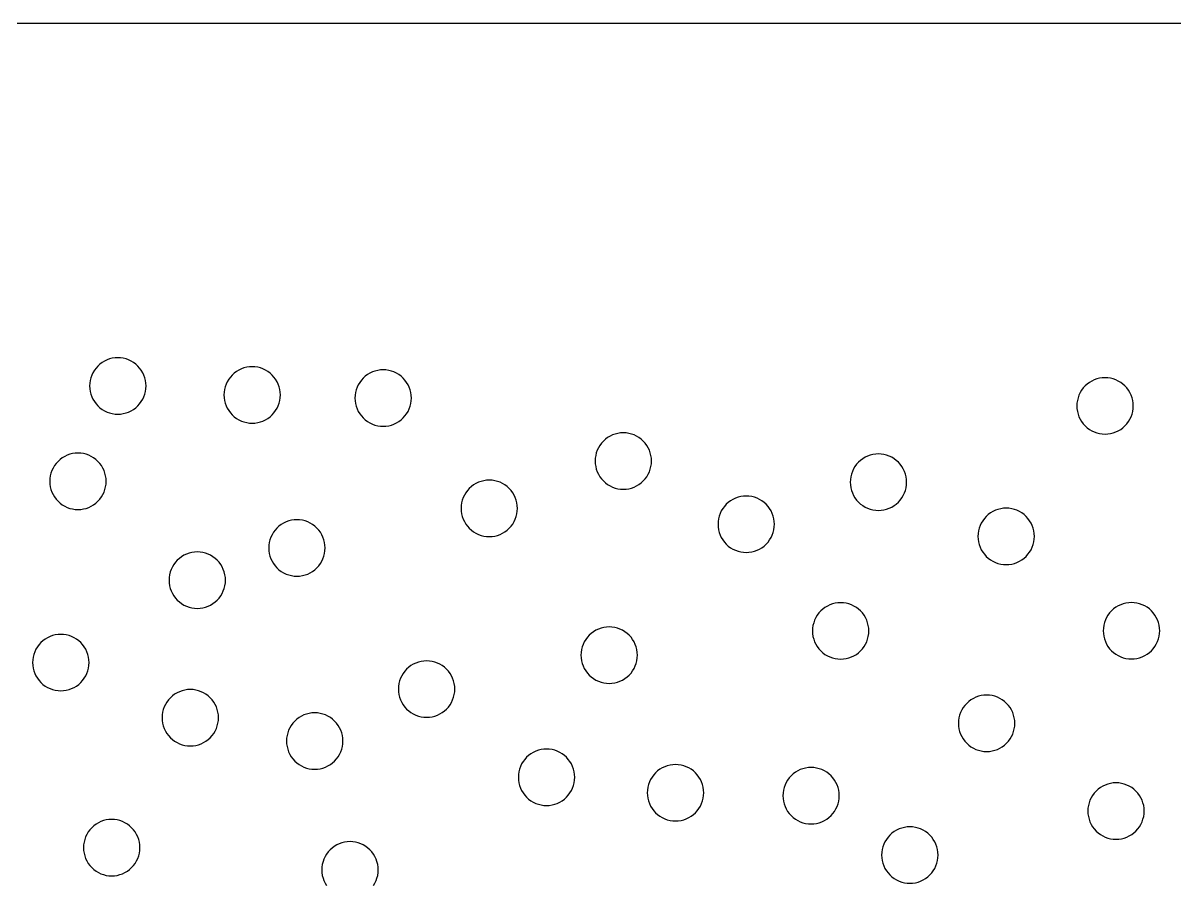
# Model space of a CAD drawing. Header units: millimetres. Extents: x 0 to 406, y 0 to 84.
# Drawn here: x 279.7 to 341, y 38 to 83.8 of the extents above; entities that cross this region are included whole.
import ezdxf

# ---------------------------------------------------------------- set-up
doc = ezdxf.new("R2010")
doc.units = ezdxf.units.MM

msp = doc.modelspace()

# ---------------------------------------------------------------- linework, layer by layer
at = {"color": 0}
for points in [[(0, 0), (0, 83.82), (406.4, 83.82), (406.4, 0), (0, 0)], [(285.848, 63.466), (285.947, 63.575), (286.035, 63.693), (286.11, 63.819), (286.173, 63.953), (286.223, 64.091), (286.259, 64.234), (286.28, 64.38), (286.287, 64.527), (286.28, 64.674), (286.259, 64.819), (286.223, 64.962), (286.173, 65.101), (286.11, 65.234), (286.035, 65.36), (285.947, 65.478), (285.848, 65.587), (285.739, 65.686), (285.621, 65.774), (285.494, 65.849), (285.361, 65.912), (285.223, 65.962), (285.08, 65.998), (284.934, 66.019), (284.787, 66.027), (284.64, 66.019), (284.495, 65.998), (284.352, 65.962), (284.213, 65.912), (284.08, 65.849), (283.954, 65.774), (283.836, 65.686), (283.727, 65.587), (283.628, 65.478), (283.54, 65.36), (283.464, 65.234), (283.402, 65.101), (283.352, 64.962), (283.316, 64.819), (283.295, 64.674), (283.287, 64.527), (283.295, 64.38), (283.316, 64.234), (283.352, 64.091), (283.402, 63.953), (283.464, 63.819), (283.54, 63.693), (283.628, 63.575), (283.727, 63.466), (283.836, 63.367), (283.954, 63.279), (284.08, 63.204), (284.213, 63.141), (284.352, 63.091), (284.495, 63.055), (284.64, 63.034), (284.787, 63.027), (284.934, 63.034), (285.08, 63.055), (285.223, 63.091), (285.361, 63.141), (285.494, 63.204), (285.621, 63.279), (285.739, 63.367), (285.848, 63.466)], [(292.994, 62.988), (293.093, 63.097), (293.18, 63.215), (293.256, 63.341), (293.319, 63.474), (293.368, 63.613), (293.404, 63.756), (293.426, 63.901), (293.433, 64.048), (293.426, 64.195), (293.404, 64.341), (293.368, 64.484), (293.319, 64.622), (293.256, 64.755), (293.18, 64.882), (293.093, 65), (292.994, 65.109), (292.885, 65.208), (292.766, 65.295), (292.64, 65.371), (292.507, 65.434), (292.369, 65.484), (292.226, 65.519), (292.08, 65.541), (291.933, 65.548), (291.786, 65.541), (291.64, 65.519), (291.498, 65.484), (291.359, 65.434), (291.226, 65.371), (291.1, 65.295), (290.981, 65.208), (290.872, 65.109), (290.774, 65), (290.686, 64.882), (290.61, 64.755), (290.547, 64.622), (290.498, 64.484), (290.462, 64.341), (290.44, 64.195), (290.433, 64.048), (290.44, 63.901), (290.462, 63.756), (290.498, 63.613), (290.547, 63.474), (290.61, 63.341), (290.686, 63.215), (290.774, 63.097), (290.872, 62.988), (290.981, 62.889), (291.1, 62.801), (291.226, 62.725), (291.359, 62.662), (291.498, 62.613), (291.64, 62.577), (291.786, 62.555), (291.933, 62.548), (292.08, 62.555), (292.226, 62.577), (292.369, 62.613), (292.507, 62.662), (292.64, 62.725), (292.766, 62.801), (292.885, 62.889), (292.994, 62.988)], [(299.961, 62.825), (300.06, 62.934), (300.148, 63.052), (300.224, 63.178), (300.286, 63.311), (300.336, 63.45), (300.372, 63.593), (300.393, 63.738), (300.401, 63.885), (300.393, 64.032), (300.372, 64.178), (300.336, 64.321), (300.286, 64.459), (300.224, 64.593), (300.148, 64.719), (300.06, 64.837), (299.961, 64.946), (299.852, 65.045), (299.734, 65.133), (299.608, 65.208), (299.475, 65.271), (299.336, 65.321), (299.193, 65.357), (299.048, 65.378), (298.901, 65.385), (298.754, 65.378), (298.608, 65.357), (298.465, 65.321), (298.327, 65.271), (298.194, 65.208), (298.067, 65.133), (297.949, 65.045), (297.84, 64.946), (297.741, 64.837), (297.653, 64.719), (297.578, 64.593), (297.515, 64.459), (297.465, 64.321), (297.429, 64.178), (297.408, 64.032), (297.401, 63.885), (297.408, 63.738), (297.429, 63.593), (297.465, 63.45), (297.515, 63.311), (297.578, 63.178), (297.653, 63.052), (297.741, 62.934), (297.84, 62.825), (297.949, 62.726), (298.067, 62.638), (298.194, 62.563), (298.327, 62.5), (298.465, 62.45), (298.608, 62.414), (298.754, 62.393), (298.901, 62.385), (299.048, 62.393), (299.193, 62.414), (299.336, 62.45), (299.475, 62.5), (299.608, 62.563), (299.734, 62.638), (299.852, 62.726), (299.961, 62.825)], [(338.35, 62.407), (338.449, 62.516), (338.537, 62.635), (338.613, 62.761), (338.676, 62.894), (338.725, 63.033), (338.761, 63.175), (338.783, 63.321), (338.79, 63.468), (338.783, 63.615), (338.761, 63.761), (338.725, 63.904), (338.676, 64.042), (338.613, 64.175), (338.537, 64.301), (338.449, 64.42), (338.35, 64.529), (338.241, 64.628), (338.123, 64.715), (337.997, 64.791), (337.864, 64.854), (337.725, 64.903), (337.582, 64.939), (337.437, 64.961), (337.29, 64.968), (337.143, 64.961), (336.997, 64.939), (336.854, 64.903), (336.716, 64.854), (336.583, 64.791), (336.456, 64.715), (336.338, 64.628), (336.229, 64.529), (336.13, 64.42), (336.043, 64.301), (335.967, 64.175), (335.904, 64.042), (335.854, 63.904), (335.819, 63.761), (335.797, 63.615), (335.79, 63.468), (335.797, 63.321), (335.819, 63.175), (335.854, 63.033), (335.904, 62.894), (335.967, 62.761), (336.043, 62.635), (336.13, 62.516), (336.229, 62.407), (336.338, 62.309), (336.456, 62.221), (336.583, 62.145), (336.716, 62.082), (336.854, 62.033), (336.997, 61.997), (337.143, 61.975), (337.29, 61.968), (337.437, 61.975), (337.582, 61.997), (337.725, 62.033), (337.864, 62.082), (337.997, 62.145), (338.123, 62.221), (338.241, 62.309), (338.35, 62.407)], [(312.732, 59.477), (312.831, 59.586), (312.919, 59.705), (312.995, 59.831), (313.058, 59.964), (313.107, 60.103), (313.143, 60.245), (313.164, 60.391), (313.172, 60.538), (313.164, 60.685), (313.143, 60.831), (313.107, 60.973), (313.058, 61.112), (312.995, 61.245), (312.919, 61.371), (312.831, 61.49), (312.732, 61.599), (312.623, 61.698), (312.505, 61.785), (312.379, 61.861), (312.246, 61.924), (312.107, 61.973), (311.964, 62.009), (311.819, 62.031), (311.672, 62.038), (311.525, 62.031), (311.379, 62.009), (311.236, 61.973), (311.098, 61.924), (310.965, 61.861), (310.838, 61.785), (310.72, 61.698), (310.611, 61.599), (310.512, 61.49), (310.424, 61.371), (310.349, 61.245), (310.286, 61.112), (310.236, 60.973), (310.201, 60.831), (310.179, 60.685), (310.172, 60.538), (310.179, 60.391), (310.201, 60.245), (310.236, 60.103), (310.286, 59.964), (310.349, 59.831), (310.424, 59.705), (310.512, 59.586), (310.611, 59.477), (310.72, 59.379), (310.838, 59.291), (310.965, 59.215), (311.098, 59.152), (311.236, 59.103), (311.379, 59.067), (311.525, 59.045), (311.672, 59.038), (311.819, 59.045), (311.964, 59.067), (312.107, 59.103), (312.246, 59.152), (312.379, 59.215), (312.505, 59.291), (312.623, 59.379), (312.732, 59.477)], [(283.729, 58.397), (283.828, 58.506), (283.916, 58.625), (283.991, 58.751), (284.054, 58.884), (284.104, 59.022), (284.14, 59.165), (284.161, 59.311), (284.168, 59.458), (284.161, 59.605), (284.14, 59.751), (284.104, 59.893), (284.054, 60.032), (283.991, 60.165), (283.916, 60.291), (283.828, 60.409), (283.729, 60.519), (283.62, 60.617), (283.502, 60.705), (283.376, 60.781), (283.242, 60.844), (283.104, 60.893), (282.961, 60.929), (282.815, 60.951), (282.668, 60.958), (282.521, 60.951), (282.376, 60.929), (282.233, 60.893), (282.094, 60.844), (281.961, 60.781), (281.835, 60.705), (281.717, 60.617), (281.608, 60.519), (281.509, 60.409), (281.421, 60.291), (281.346, 60.165), (281.283, 60.032), (281.233, 59.893), (281.197, 59.751), (281.176, 59.605), (281.168, 59.458), (281.176, 59.311), (281.197, 59.165), (281.233, 59.022), (281.283, 58.884), (281.346, 58.751), (281.421, 58.625), (281.509, 58.506), (281.608, 58.397), (281.717, 58.298), (281.835, 58.211), (281.961, 58.135), (282.094, 58.072), (282.233, 58.022), (282.376, 57.987), (282.521, 57.965), (282.668, 57.958), (282.815, 57.965), (282.961, 57.987), (283.104, 58.022), (283.242, 58.072), (283.376, 58.135), (283.502, 58.211), (283.62, 58.298), (283.729, 58.397)], [(326.3, 58.351), (326.399, 58.46), (326.487, 58.578), (326.562, 58.705), (326.625, 58.838), (326.675, 58.976), (326.711, 59.119), (326.732, 59.265), (326.739, 59.412), (326.732, 59.559), (326.711, 59.704), (326.675, 59.847), (326.625, 59.986), (326.562, 60.119), (326.487, 60.245), (326.399, 60.363), (326.3, 60.472), (326.191, 60.571), (326.073, 60.659), (325.947, 60.735), (325.813, 60.797), (325.675, 60.847), (325.532, 60.883), (325.386, 60.904), (325.239, 60.912), (325.092, 60.904), (324.947, 60.883), (324.804, 60.847), (324.665, 60.797), (324.532, 60.735), (324.406, 60.659), (324.288, 60.571), (324.179, 60.472), (324.08, 60.363), (323.992, 60.245), (323.917, 60.119), (323.854, 59.986), (323.804, 59.847), (323.768, 59.704), (323.747, 59.559), (323.739, 59.412), (323.747, 59.265), (323.768, 59.119), (323.804, 58.976), (323.854, 58.838), (323.917, 58.705), (323.992, 58.578), (324.08, 58.46), (324.179, 58.351), (324.288, 58.252), (324.406, 58.164), (324.532, 58.089), (324.665, 58.026), (324.804, 57.976), (324.947, 57.94), (325.092, 57.919), (325.239, 57.912), (325.386, 57.919), (325.532, 57.94), (325.675, 57.976), (325.813, 58.026), (325.947, 58.089), (326.073, 58.164), (326.191, 58.252), (326.3, 58.351)], [(305.602, 56.96), (305.701, 57.069), (305.789, 57.187), (305.864, 57.314), (305.927, 57.447), (305.977, 57.585), (306.013, 57.728), (306.034, 57.874), (306.041, 58.021), (306.034, 58.168), (306.013, 58.313), (305.977, 58.456), (305.927, 58.595), (305.864, 58.728), (305.789, 58.854), (305.701, 58.972), (305.602, 59.081), (305.493, 59.18), (305.375, 59.268), (305.248, 59.344), (305.115, 59.407), (304.977, 59.456), (304.834, 59.492), (304.688, 59.513), (304.541, 59.521), (304.394, 59.513), (304.249, 59.492), (304.106, 59.456), (303.967, 59.407), (303.834, 59.344), (303.708, 59.268), (303.59, 59.18), (303.481, 59.081), (303.382, 58.972), (303.294, 58.854), (303.219, 58.728), (303.156, 58.595), (303.106, 58.456), (303.07, 58.313), (303.049, 58.168), (303.041, 58.021), (303.049, 57.874), (303.07, 57.728), (303.106, 57.585), (303.156, 57.447), (303.219, 57.314), (303.294, 57.187), (303.382, 57.069), (303.481, 56.96), (303.59, 56.861), (303.708, 56.774), (303.834, 56.698), (303.967, 56.635), (304.106, 56.585), (304.249, 56.55), (304.394, 56.528), (304.541, 56.521), (304.688, 56.528), (304.834, 56.55), (304.977, 56.585), (305.115, 56.635), (305.248, 56.698), (305.375, 56.774), (305.493, 56.861), (305.602, 56.96)], [(319.268, 56.116), (319.367, 56.225), (319.454, 56.343), (319.53, 56.47), (319.593, 56.603), (319.643, 56.741), (319.678, 56.884), (319.7, 57.03), (319.707, 57.177), (319.7, 57.324), (319.678, 57.469), (319.643, 57.612), (319.593, 57.751), (319.53, 57.884), (319.454, 58.01), (319.367, 58.128), (319.268, 58.237), (319.159, 58.336), (319.041, 58.424), (318.914, 58.5), (318.781, 58.563), (318.643, 58.612), (318.5, 58.648), (318.354, 58.669), (318.207, 58.677), (318.06, 58.669), (317.915, 58.648), (317.772, 58.612), (317.633, 58.563), (317.5, 58.5), (317.374, 58.424), (317.256, 58.336), (317.146, 58.237), (317.048, 58.128), (316.96, 58.01), (316.884, 57.884), (316.821, 57.751), (316.772, 57.612), (316.736, 57.469), (316.714, 57.324), (316.707, 57.177), (316.714, 57.03), (316.736, 56.884), (316.772, 56.741), (316.821, 56.603), (316.884, 56.47), (316.96, 56.343), (317.048, 56.225), (317.146, 56.116), (317.256, 56.017), (317.374, 55.929), (317.5, 55.854), (317.633, 55.791), (317.772, 55.741), (317.915, 55.706), (318.06, 55.684), (318.207, 55.677), (318.354, 55.684), (318.5, 55.706), (318.643, 55.741), (318.781, 55.791), (318.914, 55.854), (319.041, 55.929), (319.159, 56.017), (319.268, 56.116)], [(333.094, 55.47), (333.193, 55.579), (333.281, 55.697), (333.356, 55.824), (333.419, 55.957), (333.469, 56.095), (333.505, 56.238), (333.526, 56.384), (333.534, 56.531), (333.526, 56.678), (333.505, 56.823), (333.469, 56.966), (333.419, 57.105), (333.356, 57.238), (333.281, 57.364), (333.193, 57.482), (333.094, 57.591), (332.985, 57.69), (332.867, 57.778), (332.741, 57.854), (332.608, 57.917), (332.469, 57.966), (332.326, 58.002), (332.181, 58.024), (332.034, 58.031), (331.887, 58.024), (331.741, 58.002), (331.598, 57.966), (331.46, 57.917), (331.326, 57.854), (331.2, 57.778), (331.082, 57.69), (330.973, 57.591), (330.874, 57.482), (330.786, 57.364), (330.711, 57.238), (330.648, 57.105), (330.598, 56.966), (330.562, 56.823), (330.541, 56.678), (330.534, 56.531), (330.541, 56.384), (330.562, 56.238), (330.598, 56.095), (330.648, 55.957), (330.711, 55.824), (330.786, 55.697), (330.874, 55.579), (330.973, 55.47), (331.082, 55.371), (331.2, 55.284), (331.326, 55.208), (331.46, 55.145), (331.598, 55.095), (331.741, 55.06), (331.887, 55.038), (332.034, 55.031), (332.181, 55.038), (332.326, 55.06), (332.469, 55.095), (332.608, 55.145), (332.741, 55.208), (332.867, 55.284), (332.985, 55.371), (333.094, 55.47)], [(295.371, 54.854), (295.47, 54.964), (295.558, 55.082), (295.634, 55.208), (295.697, 55.341), (295.746, 55.48), (295.782, 55.623), (295.804, 55.768), (295.811, 55.915), (295.804, 56.062), (295.782, 56.208), (295.746, 56.351), (295.697, 56.489), (295.634, 56.622), (295.558, 56.749), (295.47, 56.867), (295.371, 56.976), (295.262, 57.075), (295.144, 57.162), (295.018, 57.238), (294.885, 57.301), (294.746, 57.351), (294.603, 57.386), (294.458, 57.408), (294.311, 57.415), (294.164, 57.408), (294.018, 57.386), (293.875, 57.351), (293.737, 57.301), (293.604, 57.238), (293.477, 57.162), (293.359, 57.075), (293.25, 56.976), (293.151, 56.867), (293.064, 56.749), (292.988, 56.622), (292.925, 56.489), (292.875, 56.351), (292.84, 56.208), (292.818, 56.062), (292.811, 55.915), (292.818, 55.768), (292.84, 55.623), (292.875, 55.48), (292.925, 55.341), (292.988, 55.208), (293.064, 55.082), (293.151, 54.964), (293.25, 54.854), (293.359, 54.756), (293.477, 54.668), (293.604, 54.592), (293.737, 54.529), (293.875, 54.48), (294.018, 54.444), (294.164, 54.422), (294.311, 54.415), (294.458, 54.422), (294.603, 54.444), (294.746, 54.48), (294.885, 54.529), (295.018, 54.592), (295.144, 54.668), (295.262, 54.756), (295.371, 54.854)], [(290.074, 53.142), (290.173, 53.251), (290.26, 53.369), (290.336, 53.495), (290.399, 53.628), (290.448, 53.767), (290.484, 53.91), (290.506, 54.055), (290.513, 54.202), (290.506, 54.349), (290.484, 54.495), (290.448, 54.638), (290.399, 54.776), (290.336, 54.91), (290.26, 55.036), (290.173, 55.154), (290.074, 55.263), (289.965, 55.362), (289.846, 55.45), (289.72, 55.525), (289.587, 55.588), (289.448, 55.638), (289.306, 55.674), (289.16, 55.695), (289.013, 55.702), (288.866, 55.695), (288.72, 55.674), (288.578, 55.638), (288.439, 55.588), (288.306, 55.525), (288.18, 55.45), (288.061, 55.362), (287.952, 55.263), (287.853, 55.154), (287.766, 55.036), (287.69, 54.91), (287.627, 54.776), (287.578, 54.638), (287.542, 54.495), (287.52, 54.349), (287.513, 54.202), (287.52, 54.055), (287.542, 53.91), (287.578, 53.767), (287.627, 53.628), (287.69, 53.495), (287.766, 53.369), (287.853, 53.251), (287.952, 53.142), (288.061, 53.043), (288.18, 52.955), (288.306, 52.88), (288.439, 52.817), (288.578, 52.767), (288.72, 52.731), (288.866, 52.71), (289.013, 52.702), (289.16, 52.71), (289.306, 52.731), (289.448, 52.767), (289.587, 52.817), (289.72, 52.88), (289.846, 52.955), (289.965, 53.043), (290.074, 53.142)], [(324.291, 50.447), (324.39, 50.556), (324.477, 50.674), (324.553, 50.8), (324.616, 50.933), (324.666, 51.072), (324.701, 51.215), (324.723, 51.36), (324.73, 51.507), (324.723, 51.654), (324.701, 51.8), (324.666, 51.943), (324.616, 52.081), (324.553, 52.214), (324.477, 52.341), (324.39, 52.459), (324.291, 52.568), (324.182, 52.667), (324.064, 52.754), (323.937, 52.83), (323.804, 52.893), (323.666, 52.943), (323.523, 52.978), (323.377, 53), (323.23, 53.007), (323.083, 53), (322.938, 52.978), (322.795, 52.943), (322.656, 52.893), (322.523, 52.83), (322.397, 52.754), (322.279, 52.667), (322.17, 52.568), (322.071, 52.459), (321.983, 52.341), (321.907, 52.214), (321.844, 52.081), (321.795, 51.943), (321.759, 51.8), (321.737, 51.654), (321.73, 51.507), (321.737, 51.36), (321.759, 51.215), (321.795, 51.072), (321.844, 50.933), (321.907, 50.8), (321.983, 50.674), (322.071, 50.556), (322.17, 50.447), (322.279, 50.348), (322.397, 50.26), (322.523, 50.184), (322.656, 50.121), (322.795, 50.072), (322.938, 50.036), (323.083, 50.014), (323.23, 50.007), (323.377, 50.014), (323.523, 50.036), (323.666, 50.072), (323.804, 50.121), (323.937, 50.184), (324.064, 50.26), (324.182, 50.348), (324.291, 50.447)], [(339.756, 50.453), (339.855, 50.562), (339.943, 50.68), (340.018, 50.806), (340.081, 50.939), (340.131, 51.078), (340.167, 51.221), (340.188, 51.366), (340.196, 51.513), (340.188, 51.66), (340.167, 51.806), (340.131, 51.949), (340.081, 52.087), (340.018, 52.22), (339.943, 52.347), (339.855, 52.465), (339.756, 52.574), (339.647, 52.673), (339.529, 52.76), (339.403, 52.836), (339.27, 52.899), (339.131, 52.949), (338.988, 52.984), (338.843, 53.006), (338.696, 53.013), (338.549, 53.006), (338.403, 52.984), (338.26, 52.949), (338.122, 52.899), (337.988, 52.836), (337.862, 52.76), (337.744, 52.673), (337.635, 52.574), (337.536, 52.465), (337.448, 52.347), (337.373, 52.22), (337.31, 52.087), (337.26, 51.949), (337.224, 51.806), (337.203, 51.66), (337.196, 51.513), (337.203, 51.366), (337.224, 51.221), (337.26, 51.078), (337.31, 50.939), (337.373, 50.806), (337.448, 50.68), (337.536, 50.562), (337.635, 50.453), (337.744, 50.354), (337.862, 50.266), (337.988, 50.19), (338.122, 50.127), (338.26, 50.078), (338.403, 50.042), (338.549, 50.02), (338.696, 50.013), (338.843, 50.02), (338.988, 50.042), (339.131, 50.078), (339.27, 50.127), (339.403, 50.19), (339.529, 50.266), (339.647, 50.354), (339.756, 50.453)], [(311.981, 49.156), (312.08, 49.265), (312.167, 49.383), (312.243, 49.509), (312.306, 49.642), (312.356, 49.781), (312.391, 49.924), (312.413, 50.069), (312.42, 50.216), (312.413, 50.364), (312.391, 50.509), (312.356, 50.652), (312.306, 50.791), (312.243, 50.924), (312.167, 51.05), (312.08, 51.168), (311.981, 51.277), (311.872, 51.376), (311.754, 51.464), (311.627, 51.539), (311.494, 51.602), (311.356, 51.652), (311.213, 51.688), (311.067, 51.709), (310.92, 51.716), (310.773, 51.709), (310.628, 51.688), (310.485, 51.652), (310.346, 51.602), (310.213, 51.539), (310.087, 51.464), (309.969, 51.376), (309.86, 51.277), (309.761, 51.168), (309.673, 51.05), (309.597, 50.924), (309.534, 50.791), (309.485, 50.652), (309.449, 50.509), (309.428, 50.364), (309.42, 50.216), (309.428, 50.069), (309.449, 49.924), (309.485, 49.781), (309.534, 49.642), (309.597, 49.509), (309.673, 49.383), (309.761, 49.265), (309.86, 49.156), (309.969, 49.057), (310.087, 48.969), (310.213, 48.894), (310.346, 48.831), (310.485, 48.781), (310.628, 48.745), (310.773, 48.724), (310.92, 48.716), (311.067, 48.724), (311.213, 48.745), (311.356, 48.781), (311.494, 48.831), (311.627, 48.894), (311.754, 48.969), (311.872, 49.057), (311.981, 49.156)], [(282.817, 48.763), (282.916, 48.872), (283.004, 48.99), (283.079, 49.116), (283.142, 49.249), (283.192, 49.388), (283.228, 49.531), (283.249, 49.676), (283.256, 49.823), (283.249, 49.97), (283.228, 50.116), (283.192, 50.259), (283.142, 50.397), (283.079, 50.53), (283.004, 50.657), (282.916, 50.775), (282.817, 50.884), (282.708, 50.983), (282.59, 51.07), (282.463, 51.146), (282.33, 51.209), (282.192, 51.259), (282.049, 51.294), (281.903, 51.316), (281.756, 51.323), (281.609, 51.316), (281.464, 51.294), (281.321, 51.259), (281.182, 51.209), (281.049, 51.146), (280.923, 51.07), (280.805, 50.983), (280.696, 50.884), (280.597, 50.775), (280.509, 50.657), (280.434, 50.53), (280.371, 50.397), (280.321, 50.259), (280.285, 50.116), (280.264, 49.97), (280.256, 49.823), (280.264, 49.676), (280.285, 49.531), (280.321, 49.388), (280.371, 49.249), (280.434, 49.116), (280.509, 48.99), (280.597, 48.872), (280.696, 48.763), (280.805, 48.664), (280.923, 48.576), (281.049, 48.5), (281.182, 48.437), (281.321, 48.388), (281.464, 48.352), (281.609, 48.33), (281.756, 48.323), (281.903, 48.33), (282.049, 48.352), (282.192, 48.388), (282.33, 48.437), (282.463, 48.5), (282.59, 48.576), (282.708, 48.664), (282.817, 48.763)], [(302.27, 47.351), (302.369, 47.46), (302.457, 47.578), (302.533, 47.704), (302.595, 47.838), (302.645, 47.976), (302.681, 48.119), (302.702, 48.265), (302.71, 48.412), (302.702, 48.559), (302.681, 48.704), (302.645, 48.847), (302.595, 48.986), (302.533, 49.119), (302.457, 49.245), (302.369, 49.363), (302.27, 49.472), (302.161, 49.571), (302.043, 49.659), (301.917, 49.734), (301.784, 49.797), (301.645, 49.847), (301.502, 49.883), (301.357, 49.904), (301.21, 49.912), (301.063, 49.904), (300.917, 49.883), (300.774, 49.847), (300.636, 49.797), (300.503, 49.734), (300.376, 49.659), (300.258, 49.571), (300.149, 49.472), (300.05, 49.363), (299.962, 49.245), (299.887, 49.119), (299.824, 48.986), (299.774, 48.847), (299.738, 48.704), (299.717, 48.559), (299.71, 48.412), (299.717, 48.265), (299.738, 48.119), (299.774, 47.976), (299.824, 47.838), (299.887, 47.704), (299.962, 47.578), (300.05, 47.46), (300.149, 47.351), (300.258, 47.252), (300.376, 47.164), (300.503, 47.089), (300.636, 47.026), (300.774, 46.976), (300.917, 46.94), (301.063, 46.919), (301.21, 46.912), (301.357, 46.919), (301.502, 46.94), (301.645, 46.976), (301.784, 47.026), (301.917, 47.089), (302.043, 47.164), (302.161, 47.252), (302.27, 47.351)], [(289.703, 45.829), (289.802, 45.938), (289.889, 46.057), (289.965, 46.183), (290.028, 46.316), (290.077, 46.455), (290.113, 46.597), (290.135, 46.743), (290.142, 46.89), (290.135, 47.037), (290.113, 47.183), (290.077, 47.325), (290.028, 47.464), (289.965, 47.597), (289.889, 47.723), (289.802, 47.842), (289.703, 47.951), (289.594, 48.05), (289.475, 48.137), (289.349, 48.213), (289.216, 48.276), (289.077, 48.325), (288.935, 48.361), (288.789, 48.383), (288.642, 48.39), (288.495, 48.383), (288.349, 48.361), (288.207, 48.325), (288.068, 48.276), (287.935, 48.213), (287.809, 48.137), (287.69, 48.05), (287.581, 47.951), (287.483, 47.842), (287.395, 47.723), (287.319, 47.597), (287.256, 47.464), (287.207, 47.325), (287.171, 47.183), (287.149, 47.037), (287.142, 46.89), (287.149, 46.743), (287.171, 46.597), (287.207, 46.455), (287.256, 46.316), (287.319, 46.183), (287.395, 46.057), (287.483, 45.938), (287.581, 45.829), (287.69, 45.73), (287.809, 45.643), (287.935, 45.567), (288.068, 45.504), (288.207, 45.455), (288.349, 45.419), (288.495, 45.397), (288.642, 45.39), (288.789, 45.397), (288.935, 45.419), (289.077, 45.455), (289.216, 45.504), (289.349, 45.567), (289.475, 45.643), (289.594, 45.73), (289.703, 45.829)], [(332.055, 45.534), (332.154, 45.643), (332.241, 45.761), (332.317, 45.888), (332.38, 46.021), (332.429, 46.159), (332.465, 46.302), (332.487, 46.448), (332.494, 46.595), (332.487, 46.742), (332.465, 46.887), (332.429, 47.03), (332.38, 47.169), (332.317, 47.302), (332.241, 47.428), (332.154, 47.546), (332.055, 47.655), (331.946, 47.754), (331.827, 47.842), (331.701, 47.918), (331.568, 47.981), (331.429, 48.03), (331.287, 48.066), (331.141, 48.088), (330.994, 48.095), (330.847, 48.088), (330.701, 48.066), (330.559, 48.03), (330.42, 47.981), (330.287, 47.918), (330.161, 47.842), (330.042, 47.754), (329.933, 47.655), (329.834, 47.546), (329.747, 47.428), (329.671, 47.302), (329.608, 47.169), (329.559, 47.03), (329.523, 46.887), (329.501, 46.742), (329.494, 46.595), (329.501, 46.448), (329.523, 46.302), (329.559, 46.159), (329.608, 46.021), (329.671, 45.888), (329.747, 45.761), (329.834, 45.643), (329.933, 45.534), (330.042, 45.435), (330.161, 45.348), (330.287, 45.272), (330.42, 45.209), (330.559, 45.159), (330.701, 45.124), (330.847, 45.102), (330.994, 45.095), (331.141, 45.102), (331.287, 45.124), (331.429, 45.159), (331.568, 45.209), (331.701, 45.272), (331.827, 45.348), (331.946, 45.435), (332.055, 45.534)], [(296.319, 44.59), (296.418, 44.699), (296.505, 44.817), (296.581, 44.943), (296.644, 45.076), (296.694, 45.215), (296.729, 45.358), (296.751, 45.503), (296.758, 45.65), (296.751, 45.797), (296.729, 45.943), (296.694, 46.086), (296.644, 46.224), (296.581, 46.357), (296.505, 46.484), (296.418, 46.602), (296.319, 46.711), (296.21, 46.81), (296.092, 46.897), (295.965, 46.973), (295.832, 47.036), (295.694, 47.086), (295.551, 47.121), (295.405, 47.143), (295.258, 47.15), (295.111, 47.143), (294.966, 47.121), (294.823, 47.086), (294.684, 47.036), (294.551, 46.973), (294.425, 46.897), (294.307, 46.81), (294.198, 46.711), (294.099, 46.602), (294.011, 46.484), (293.935, 46.357), (293.872, 46.224), (293.823, 46.086), (293.787, 45.943), (293.766, 45.797), (293.758, 45.65), (293.766, 45.503), (293.787, 45.358), (293.823, 45.215), (293.872, 45.076), (293.935, 44.943), (294.011, 44.817), (294.099, 44.699), (294.198, 44.59), (294.307, 44.491), (294.425, 44.403), (294.551, 44.327), (294.684, 44.264), (294.823, 44.215), (294.966, 44.179), (295.111, 44.157), (295.258, 44.15), (295.405, 44.157), (295.551, 44.179), (295.694, 44.215), (295.832, 44.264), (295.965, 44.327), (296.092, 44.403), (296.21, 44.491), (296.319, 44.59)], [(308.649, 42.665), (308.747, 42.774), (308.835, 42.892), (308.911, 43.018), (308.974, 43.151), (309.023, 43.29), (309.059, 43.433), (309.081, 43.578), (309.088, 43.725), (309.081, 43.872), (309.059, 44.018), (309.023, 44.161), (308.974, 44.299), (308.911, 44.432), (308.835, 44.559), (308.747, 44.677), (308.649, 44.786), (308.54, 44.885), (308.421, 44.972), (308.295, 45.048), (308.162, 45.111), (308.023, 45.161), (307.881, 45.196), (307.735, 45.218), (307.588, 45.225), (307.441, 45.218), (307.295, 45.196), (307.152, 45.161), (307.014, 45.111), (306.881, 45.048), (306.755, 44.972), (306.636, 44.885), (306.527, 44.786), (306.428, 44.677), (306.341, 44.559), (306.265, 44.432), (306.202, 44.299), (306.153, 44.161), (306.117, 44.018), (306.095, 43.872), (306.088, 43.725), (306.095, 43.578), (306.117, 43.433), (306.153, 43.29), (306.202, 43.151), (306.265, 43.018), (306.341, 42.892), (306.428, 42.774), (306.527, 42.665), (306.636, 42.566), (306.755, 42.478), (306.881, 42.402), (307.014, 42.339), (307.152, 42.29), (307.295, 42.254), (307.441, 42.232), (307.588, 42.225), (307.735, 42.232), (307.881, 42.254), (308.023, 42.29), (308.162, 42.339), (308.295, 42.402), (308.421, 42.478), (308.54, 42.566), (308.649, 42.665)], [(315.508, 41.84), (315.607, 41.949), (315.695, 42.067), (315.771, 42.193), (315.834, 42.326), (315.883, 42.465), (315.919, 42.608), (315.941, 42.753), (315.948, 42.901), (315.941, 43.048), (315.919, 43.193), (315.883, 43.336), (315.834, 43.475), (315.771, 43.608), (315.695, 43.734), (315.607, 43.852), (315.508, 43.961), (315.399, 44.06), (315.281, 44.148), (315.155, 44.223), (315.022, 44.286), (314.883, 44.336), (314.74, 44.372), (314.595, 44.393), (314.448, 44.401), (314.301, 44.393), (314.155, 44.372), (314.012, 44.336), (313.874, 44.286), (313.741, 44.223), (313.614, 44.148), (313.496, 44.06), (313.387, 43.961), (313.288, 43.852), (313.201, 43.734), (313.125, 43.608), (313.062, 43.475), (313.012, 43.336), (312.977, 43.193), (312.955, 43.048), (312.948, 42.901), (312.955, 42.753), (312.977, 42.608), (313.012, 42.465), (313.062, 42.326), (313.125, 42.193), (313.201, 42.067), (313.288, 41.949), (313.387, 41.84), (313.496, 41.741), (313.614, 41.653), (313.741, 41.578), (313.874, 41.515), (314.012, 41.465), (314.155, 41.429), (314.301, 41.408), (314.448, 41.401), (314.595, 41.408), (314.74, 41.429), (314.883, 41.465), (315.022, 41.515), (315.155, 41.578), (315.281, 41.653), (315.399, 41.741), (315.508, 41.84)], [(322.719, 41.685), (322.817, 41.794), (322.905, 41.913), (322.981, 42.039), (323.044, 42.172), (323.093, 42.31), (323.129, 42.453), (323.151, 42.599), (323.158, 42.746), (323.151, 42.893), (323.129, 43.039), (323.093, 43.181), (323.044, 43.32), (322.981, 43.453), (322.905, 43.579), (322.817, 43.697), (322.719, 43.807), (322.61, 43.905), (322.491, 43.993), (322.365, 44.069), (322.232, 44.132), (322.093, 44.181), (321.951, 44.217), (321.805, 44.239), (321.658, 44.246), (321.511, 44.239), (321.365, 44.217), (321.223, 44.181), (321.084, 44.132), (320.951, 44.069), (320.825, 43.993), (320.706, 43.905), (320.597, 43.807), (320.498, 43.697), (320.411, 43.579), (320.335, 43.453), (320.272, 43.32), (320.223, 43.181), (320.187, 43.039), (320.165, 42.893), (320.158, 42.746), (320.165, 42.599), (320.187, 42.453), (320.223, 42.31), (320.272, 42.172), (320.335, 42.039), (320.411, 41.913), (320.498, 41.794), (320.597, 41.685), (320.706, 41.586), (320.825, 41.499), (320.951, 41.423), (321.084, 41.36), (321.223, 41.31), (321.365, 41.275), (321.511, 41.253), (321.658, 41.246), (321.805, 41.253), (321.951, 41.275), (322.093, 41.31), (322.232, 41.36), (322.365, 41.423), (322.491, 41.499), (322.61, 41.586), (322.719, 41.685)], [(338.935, 40.867), (339.033, 40.976), (339.121, 41.095), (339.197, 41.221), (339.26, 41.354), (339.309, 41.493), (339.345, 41.635), (339.367, 41.781), (339.374, 41.928), (339.367, 42.075), (339.345, 42.221), (339.309, 42.363), (339.26, 42.502), (339.197, 42.635), (339.121, 42.761), (339.033, 42.88), (338.935, 42.989), (338.826, 43.088), (338.707, 43.175), (338.581, 43.251), (338.448, 43.314), (338.309, 43.363), (338.167, 43.399), (338.021, 43.421), (337.874, 43.428), (337.727, 43.421), (337.581, 43.399), (337.439, 43.363), (337.3, 43.314), (337.167, 43.251), (337.041, 43.175), (336.922, 43.088), (336.813, 42.989), (336.714, 42.88), (336.627, 42.761), (336.551, 42.635), (336.488, 42.502), (336.439, 42.363), (336.403, 42.221), (336.381, 42.075), (336.374, 41.928), (336.381, 41.781), (336.403, 41.635), (336.439, 41.493), (336.488, 41.354), (336.551, 41.221), (336.627, 41.095), (336.714, 40.976), (336.813, 40.867), (336.922, 40.769), (337.041, 40.681), (337.167, 40.605), (337.3, 40.542), (337.439, 40.493), (337.581, 40.457), (337.727, 40.435), (337.874, 40.428), (338.021, 40.435), (338.167, 40.457), (338.309, 40.493), (338.448, 40.542), (338.581, 40.605), (338.707, 40.681), (338.826, 40.769), (338.935, 40.867)], [(285.522, 38.923), (285.621, 39.032), (285.708, 39.15), (285.784, 39.276), (285.847, 39.409), (285.897, 39.548), (285.932, 39.691), (285.954, 39.836), (285.961, 39.983), (285.954, 40.13), (285.932, 40.276), (285.897, 40.419), (285.847, 40.557), (285.784, 40.69), (285.708, 40.817), (285.621, 40.935), (285.522, 41.044), (285.413, 41.143), (285.295, 41.231), (285.168, 41.306), (285.035, 41.369), (284.897, 41.419), (284.754, 41.455), (284.608, 41.476), (284.461, 41.483), (284.314, 41.476), (284.169, 41.455), (284.026, 41.419), (283.887, 41.369), (283.754, 41.306), (283.628, 41.231), (283.51, 41.143), (283.401, 41.044), (283.302, 40.935), (283.214, 40.817), (283.138, 40.69), (283.075, 40.557), (283.026, 40.419), (282.99, 40.276), (282.968, 40.13), (282.961, 39.983), (282.968, 39.836), (282.99, 39.691), (283.026, 39.548), (283.075, 39.409), (283.138, 39.276), (283.214, 39.15), (283.302, 39.032), (283.401, 38.923), (283.51, 38.824), (283.628, 38.736), (283.754, 38.66), (283.887, 38.598), (284.026, 38.548), (284.169, 38.512), (284.314, 38.491), (284.461, 38.483), (284.608, 38.491), (284.754, 38.512), (284.897, 38.548), (285.035, 38.598), (285.168, 38.66), (285.295, 38.736), (285.413, 38.824), (285.522, 38.923)], [(327.972, 38.531), (328.071, 38.64), (328.158, 38.758), (328.234, 38.884), (328.297, 39.017), (328.347, 39.156), (328.382, 39.299), (328.404, 39.444), (328.411, 39.591), (328.404, 39.738), (328.382, 39.884), (328.347, 40.027), (328.297, 40.165), (328.234, 40.298), (328.158, 40.425), (328.071, 40.543), (327.972, 40.652), (327.863, 40.751), (327.745, 40.839), (327.618, 40.914), (327.485, 40.977), (327.347, 41.027), (327.204, 41.063), (327.058, 41.084), (326.911, 41.091), (326.764, 41.084), (326.619, 41.063), (326.476, 41.027), (326.337, 40.977), (326.204, 40.914), (326.078, 40.839), (325.96, 40.751), (325.851, 40.652), (325.752, 40.543), (325.664, 40.425), (325.588, 40.298), (325.525, 40.165), (325.476, 40.027), (325.44, 39.884), (325.418, 39.738), (325.411, 39.591), (325.418, 39.444), (325.44, 39.299), (325.476, 39.156), (325.525, 39.017), (325.588, 38.884), (325.664, 38.758), (325.752, 38.64), (325.851, 38.531), (325.96, 38.432), (326.078, 38.344), (326.204, 38.268), (326.337, 38.206), (326.476, 38.156), (326.619, 38.12), (326.764, 38.099), (326.911, 38.091), (327.058, 38.099), (327.204, 38.12), (327.347, 38.156), (327.485, 38.206), (327.618, 38.268), (327.745, 38.344), (327.863, 38.432), (327.972, 38.531)], [(298.383, 37.971), (298.458, 38.097), (298.521, 38.231), (298.571, 38.369), (298.607, 38.512), (298.628, 38.658), (298.636, 38.805), (298.628, 38.952), (298.607, 39.097), (298.571, 39.24), (298.521, 39.379), (298.458, 39.512), (298.383, 39.638), (298.295, 39.756), (298.196, 39.865), (298.087, 39.964), (297.969, 40.052), (297.843, 40.127), (297.71, 40.19), (297.571, 40.24), (297.428, 40.276), (297.283, 40.297), (297.136, 40.305), (296.988, 40.297), (296.843, 40.276), (296.7, 40.24), (296.561, 40.19), (296.428, 40.127), (296.302, 40.052), (296.184, 39.964), (296.075, 39.865), (295.976, 39.756), (295.888, 39.638), (295.813, 39.512), (295.75, 39.379), (295.7, 39.24), (295.664, 39.097), (295.643, 38.952), (295.636, 38.805), (295.643, 38.658), (295.664, 38.512), (295.7, 38.369), (295.75, 38.231), (295.813, 38.097), (295.888, 37.971)]]:
    msp.add_lwpolyline(points, dxfattribs=at)

doc.saveas('drawing.dxf')
